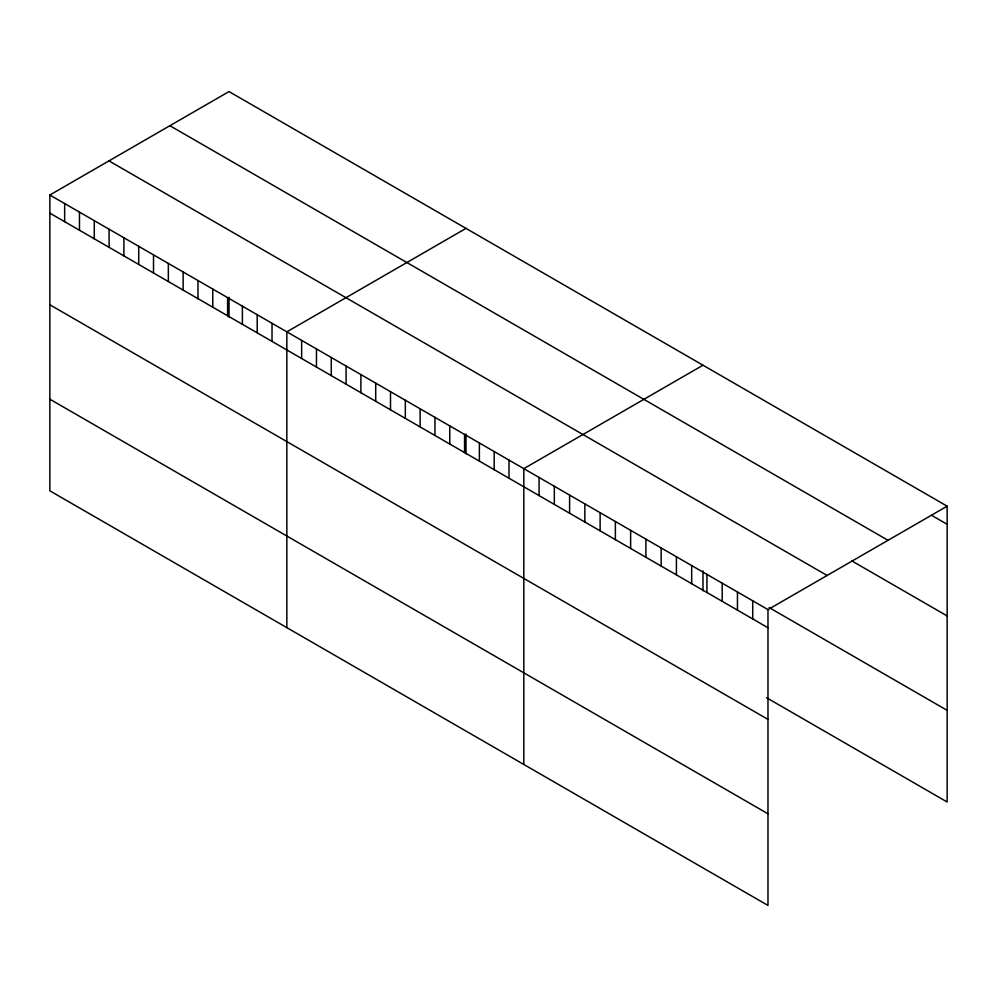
<?xml version="1.0" encoding="UTF-8"?>
<svg xmlns="http://www.w3.org/2000/svg" width="997" height="997" viewBox="0 0 997 997"><rect width="100%" height="100%" fill="white"/><g stroke="black" fill="none" stroke-linecap="round" stroke-linejoin="round"><path stroke-width="1.5" d="M49.85 195.013L767.977 609.616L767.977 905.426L49.85 490.823L49.85 195.013L229.023 91.574L947.15 506.177L947.15 801.987L766.568 697.726M465.998 228.388L286.837 331.839L286.837 627.636M702.985 365.214L523.811 468.652L523.811 764.462M767.977 609.616L947.15 506.177M931.896 515.499L947.15 524.31M169.889 125.709L888.028 540.312M851.774 560.875L947.15 615.934M108.972 160.878L827.111 575.481M769.111 607.559L947.15 710.35M49.85 213.134L767.977 627.749M49.85 304.77L767.977 719.385M49.85 399.186L767.977 813.789M752.723 600.805L752.723 618.938M737.456 592.006L737.456 610.127M722.202 583.195L722.202 601.316M706.935 574.384L706.935 592.505M702.985 570.907L702.985 590.772M691.681 565.573L691.681 583.694M676.415 556.762L676.415 574.883M661.161 547.951L661.161 566.072M645.894 539.14L645.894 557.261M630.64 530.329L630.64 548.45M615.373 521.518L615.373 539.639M600.119 512.707L600.119 530.828M584.853 503.896L584.853 522.017M569.599 495.085L569.599 513.206M554.332 486.274L554.332 504.395M539.078 477.463L539.078 495.584M509.006 460.103L509.006 478.224M494.188 451.554L494.188 469.674M479.383 443.004L479.383 461.125M465.998 434.094L465.998 453.947M464.565 434.443L464.565 452.576M449.759 425.893L449.759 444.026M434.954 417.344L434.954 435.465M420.136 408.795L420.136 426.915M405.33 400.246L405.33 418.366M390.512 391.696L390.512 409.817M375.707 383.147L375.707 401.268M360.889 374.585L360.889 392.718M346.084 366.036L346.084 384.157M331.266 357.487L331.266 375.607M316.46 348.938L316.46 367.058M301.642 340.388L301.642 358.509M272.019 323.277L272.019 341.41M257.214 314.728L257.214 332.861M242.396 306.179L242.396 324.299M229.023 297.268L229.023 317.121M227.59 297.629L227.59 315.75M212.772 289.08L212.772 307.201M197.967 280.531L197.967 298.651M183.149 271.969L183.149 290.102M168.343 263.42L168.343 281.553M153.526 254.871L153.526 272.991M138.72 246.321L138.72 264.442M123.902 237.772L123.902 255.893M109.097 229.223L109.097 247.343M94.279 220.661L94.279 238.794M79.473 212.112L79.473 230.245M64.655 203.562L64.655 221.683"/></g></svg>
